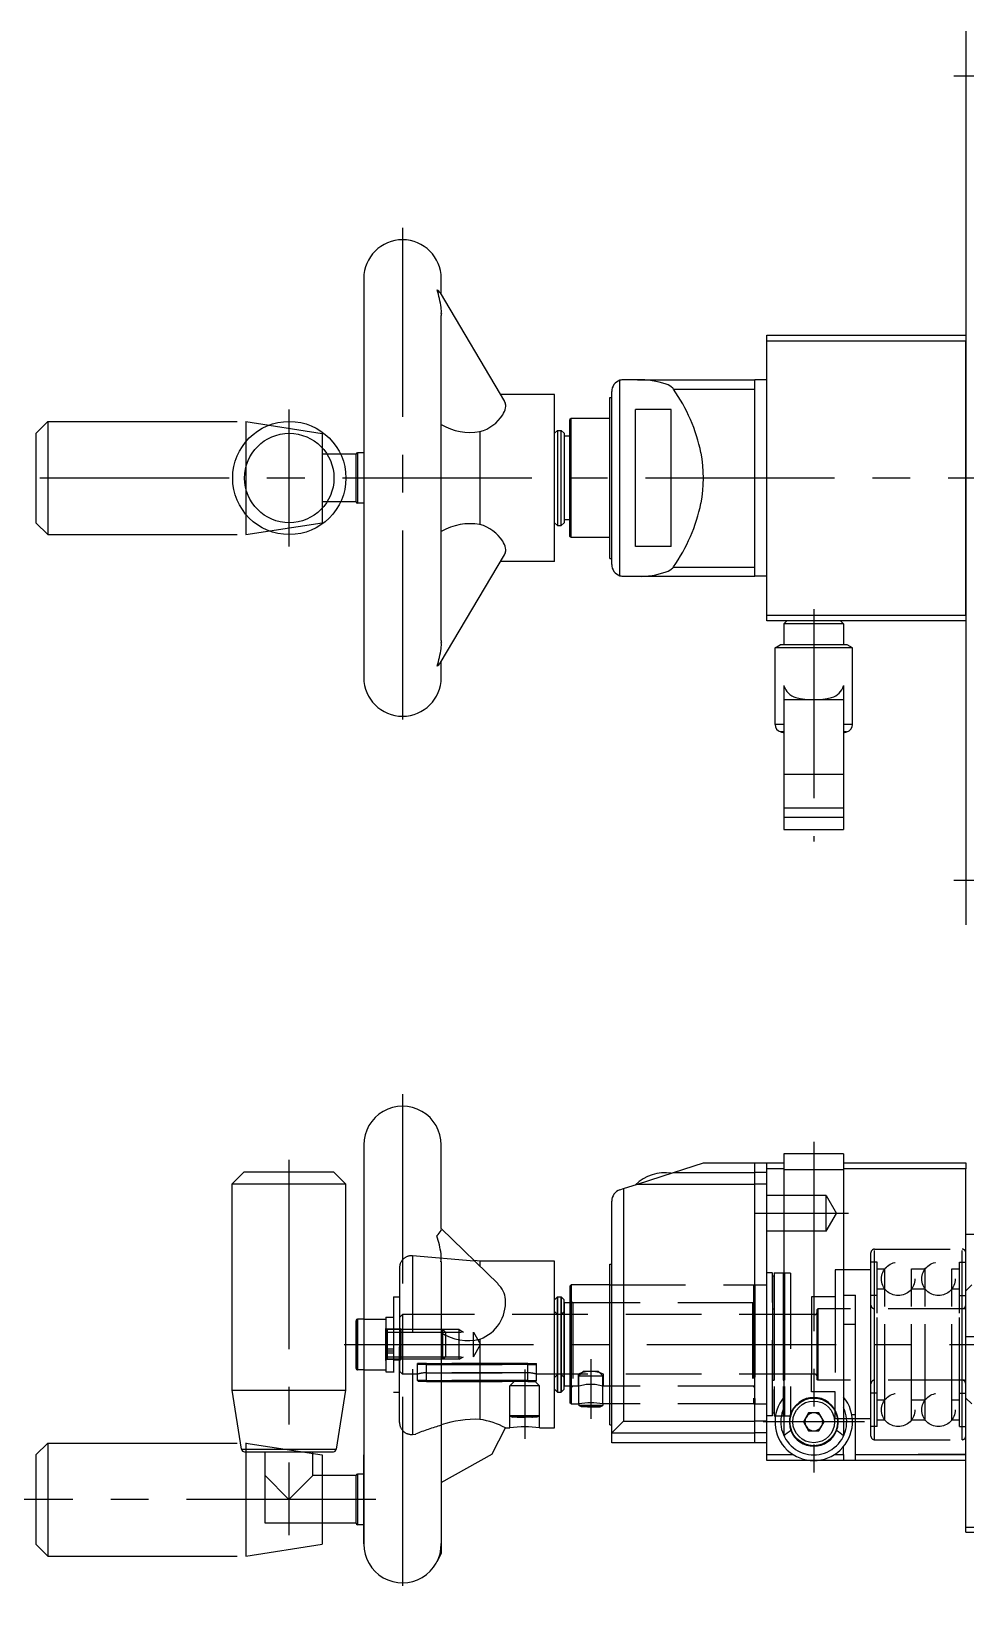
# Model space of a CAD drawing. Extents: x -94 to 490, y -68 to 222.
# Drawn here: x 101.1 to 257.9, y -42 to 220.4 of the extents above; entities that cross this region are included whole.
import ezdxf

# ---------------------------------------------------------------- set-up
doc = ezdxf.new("R2010")
doc.units = 0
for name, pattern in [('CENTER', [50.8, 31.75, -6.35, 6.35, -6.35]), ('DASHED', [19.05, 12.7, -6.35]), ('PHANTOM', [63.5, 31.75, -6.35, 6.35, -6.35, 6.35, -6.35])]:
    doc.linetypes.add(name, pattern=pattern)
doc.layers.get('0').update_dxf_attribs({"linetype": 'CONTINUOUS'})
doc.layers.add('CENTER', color=1, linetype='CONTINUOUS')

msp = doc.modelspace()

# ---------------------------------------------------------------- linework, layer by layer
at = {"color": 7, "linetype": 'CONTINUOUS'}
for p, q in [((257.88, 220.45), (257.88, 70.45)), ((156.88, 178.95), (156.88, 111.95)), ((169.88, 176.24), (169.88, 178.95)), ((169.72, 176.52), (180.49, 158.32)), ((169.88, 118.17), (169.88, 172.73)), ((169.88, 172.73), (169.88, 172.73)), ((224.48, 169.45), (257.88, 169.45)), ((224.48, 168.45), (224.48, 169.45)), ((257.88, 168.45), (224.48, 168.45)), ((224.48, 122.45), (224.48, 168.45)), ((257.88, 169.45), (257.88, 168.45)), ((257.88, 122.45), (257.88, 168.45)), ((199.86, 129.04), (199.86, 161.85)), ((202.83, 161.95), (200.48, 161.95)), ((202.83, 161.95), (222.48, 161.95)), ((208.84, 160.38), (222.48, 160.38)), ((222.48, 160.38), (222.48, 161.95)), ((224.48, 161.95), (222.48, 161.95)), ((222.48, 160.38), (222.48, 161.95)), ((222.48, 130.51), (222.48, 160.38)), ((222.48, 130.51), (222.48, 160.38)), ((188.88, 159.45), (179.82, 159.45)), ((188.88, 131.45), (188.88, 159.45)), ((198.18, 131.95), (198.18, 158.95)), ((198.18, 158.95), (198.48, 158.95)), ((198.48, 130.95), (198.48, 159.95)), ((191.68, 155.45), (191.48, 155.25)), ((191.48, 135.65), (191.48, 155.25)), ((191.68, 135.45), (191.68, 155.45)), ((198.18, 155.45), (191.68, 155.45)), ((208.48, 156.95), (202.48, 156.95)), ((202.48, 133.95), (202.48, 156.95)), ((208.48, 133.95), (208.48, 156.95)), ((176.38, 137.66), (176.38, 153.24)), ((189.38, 153.45), (188.88, 152.95)), ((189.38, 153.45), (189.38, 137.45)), ((189.38, 153.45), (189.98, 153.45)), ((189.98, 137.45), (189.98, 153.45)), ((189.98, 153.45), (190.48, 152.95)), ((190.48, 152.95), (190.48, 137.95)), ((191.48, 152.45), (190.48, 152.45)), ((155.83, 149.7), (155.83, 141.2)), ((156.88, 149.69), (155.83, 149.69)), ((155.58, 149.44), (153, 149.44)), ((155.58, 141.45), (155.58, 149.45)), ((155.58, 141.45), (153, 141.45)), ((156.88, 141.2), (155.83, 141.2)), ((189.38, 137.45), (188.88, 137.95)), ((189.38, 137.45), (189.98, 137.45)), ((189.98, 137.45), (190.48, 137.95)), ((191.48, 138.45), (190.48, 138.45)), ((191.68, 135.45), (191.48, 135.65)), ((198.18, 135.45), (191.68, 135.45)), ((208.48, 133.95), (202.48, 133.95)), ((169.72, 114.37), (180.49, 132.58)), ((188.88, 131.45), (179.82, 131.45)), ((198.18, 131.95), (198.48, 131.95)), ((200.48, 128.95), (202.83, 128.95)), ((202.83, 128.95), (222.48, 128.95)), ((208.84, 130.51), (222.48, 130.51)), ((222.48, 128.95), (222.48, 130.51)), ((222.48, 128.95), (222.48, 130.51)), ((224.48, 128.95), (222.48, 128.95)), ((224.48, 122.45), (257.88, 122.45)), ((224.48, 121.45), (224.48, 122.45)), ((257.88, 121.45), (224.48, 121.45)), ((227.38, 120.95), (227.88, 121.45)), ((237.38, 120.95), (227.38, 120.95)), ((227.38, 120.95), (227.38, 117.45)), ((237.38, 120.95), (236.88, 121.45)), ((237.38, 120.95), (237.38, 117.45)), ((257.88, 122.45), (257.88, 121.45)), ((169.88, 118.17), (169.88, 118.17)), ((225.88, 116.95), (226.74, 117.45)), ((238.88, 116.95), (225.88, 116.95)), ((225.88, 104.08), (225.88, 116.95)), ((238.01, 117.45), (226.74, 117.45)), ((238.88, 116.95), (238.01, 117.45)), ((238.88, 104.08), (238.88, 116.95)), ((169.88, 111.95), (169.88, 114.66)), ((227.38, 110.59), (227.38, 108.23)), ((237.38, 110.59), (237.38, 108.23)), ((227.38, 108.23), (227.38, 95.67)), ((237.38, 108.23), (227.38, 108.23)), ((237.38, 108.23), (237.38, 95.67)), ((227.38, 104.08), (225.88, 104.08)), ((227.38, 102.83), (226.85, 102.83)), ((238.88, 104.08), (237.38, 104.08)), ((237.9, 102.83), (237.38, 102.83)), ((227.38, 95.67), (227.38, 90.03)), ((237.38, 95.67), (227.38, 95.67)), ((237.38, 95.67), (237.38, 90.03)), ((227.38, 90.03), (227.38, 88.45)), ((237.38, 90.03), (227.38, 90.03)), ((237.38, 90.03), (237.38, 88.45)), ((237.38, 88.45), (227.38, 88.45)), ((227.38, 88.45), (227.38, 86.45)), ((237.38, 88.45), (237.38, 86.45)), ((227.38, 86.45), (237.38, 86.45)), ((156.88, 33.48), (156.88, -33.52)), ((169.88, 19.45), (169.88, 33.48)), ((237.38, 32), (227.38, 32)), ((227.38, 32), (227.38, 29.32)), ((237.38, 32), (237.38, 29.32)), ((134.81, 26.98), (136.81, 28.98)), ((136.81, 28.98), (151.81, 28.98)), ((151.81, 28.98), (153.81, 26.98)), ((208.84, 28.87), (213.87, 30.5)), ((213.87, 30.5), (227.38, 30.5)), ((222.48, 28.87), (222.48, 30.5)), ((222.48, 28.87), (222.48, 30.5)), ((224.48, 29.5), (224.48, 30.5)), ((224.48, -18.5), (224.48, 29.5)), ((227.38, 29.5), (224.48, 29.5)), ((227.38, 29.32), (227.38, -15.36)), ((237.38, 29.32), (227.38, 29.32)), ((237.38, 30.5), (257.88, 30.5)), ((257.88, 29.5), (237.38, 29.5)), ((237.38, 29.32), (237.38, -15.36)), ((257.88, 30.5), (257.88, 29.5)), ((257.88, -19.5), (257.88, 29.5)), ((134.81, 26.98), (153.81, 26.98)), ((134.81, -7.69), (134.81, 26.98)), ((153.81, 26.98), (153.81, -7.69)), ((200.48, 26.15), (202.83, 26.91)), ((202.83, 26.91), (208.84, 28.87)), ((202.83, 26.91), (222.48, 26.91)), ((208.84, 28.87), (222.48, 28.87)), ((222.48, 26.91), (222.48, 28.87)), ((224.48, 28.87), (222.48, 28.87)), ((222.48, 26.91), (222.48, 28.87)), ((222.48, -12.91), (222.48, 26.91)), ((222.48, -12.91), (222.48, 26.91)), ((224.48, 26.91), (222.48, 26.91)), ((198.48, -14.96), (198.48, 24.05)), ((199.86, 25.95), (200.48, 26.15)), ((200.48, 26.15), (200.48, -12.91)), ((169.88, 19.47), (179.4, 10.18)), ((257.88, -31.5), (257.88, 18.5)), ((257.88, 18.5), (267.88, 18.5)), ((169.88, 13.9), (169.88, -35.09)), ((176.38, 13.98), (175.42, 14.06)), ((176.38, 13.13), (176.38, 13.98)), ((188.88, 13.98), (176.38, 13.98)), ((188.88, -14.02), (188.88, 13.98)), ((198.18, 0), (198.18, 13.5)), ((198.18, 13.5), (198.48, 13.5)), ((189.38, 8), (188.88, 7.5)), ((189.38, 8), (189.38, -8)), ((189.38, -8), (189.38, 8)), ((189.38, 8), (189.98, 8)), ((189.98, -8), (189.98, 8)), ((189.98, 8), (189.98, -8)), ((189.98, 8), (190.48, 7.5)), ((191.68, 10), (191.48, 9.8)), ((191.48, 9.8), (191.48, 0)), ((191.68, 10), (191.68, -10)), ((198.18, 10), (191.68, 10)), ((237.38, 8.28), (239.38, 8.28)), ((239.38, -18.5), (239.38, 8.28)), ((188.88, -7.5), (188.88, 7.46)), ((188.88, -5.55), (188.88, 5.55)), ((188.88, 5.55), (189.38, 5.05)), ((190.48, 5.55), (189.98, 5.05)), ((190.48, -7.5), (190.48, 7.5)), ((190.48, 7), (190.48, -7)), ((191.48, 7), (190.48, 7)), ((155.58, 4), (155.58, -4)), ((155.58, -4.02), (155.58, 3.98)), ((156.88, 4.25), (155.83, 4.25)), ((155.83, 4.23), (155.83, -4.27)), ((156.88, 4.23), (155.83, 4.23)), ((155.83, -4.25), (155.83, 4.21)), ((189.38, -5.05), (189.38, 5)), ((189.98, 5.05), (189.98, -5)), ((239.38, 3.33), (237.38, 3.33)), ((176.38, -12.59), (176.38, 0.91)), ((191.48, 0), (191.48, -9.8)), ((198.18, -13.5), (198.18, 0)), ((156.88, -4.25), (155.83, -4.25)), ((156.88, -4.27), (155.83, -4.27)), ((188.88, -5.55), (189.38, -5.05)), ((190.48, -5.55), (189.98, -5.05)), ((134.81, -7.69), (153.81, -7.69)), ((136.36, -17.6), (134.81, -7.69)), ((153.81, -7.69), (152.26, -17.6)), ((189.38, -8), (188.88, -7.5)), ((189.98, -8), (190.48, -7.5)), ((191.48, -7), (190.48, -7)), ((189.38, -8), (189.98, -8)), ((191.68, -10), (191.48, -9.8)), ((191.68, -10), (192.98, -10)), ((192.98, -10), (192.98, -10.25)), ((196.98, -10.25), (192.98, -10.25)), ((193.41, -10.5), (192.98, -10.25)), ((194.28, -10.25), (196.98, -10.25)), ((196.55, -10.5), (196.98, -10.25)), ((198.18, -10), (196.98, -10)), ((196.98, -10), (196.98, -10.25)), ((196.55, -10.5), (193.41, -10.5)), ((194.43, -10.5), (196.55, -10.5)), ((200.48, -12.91), (198.52, -14.87)), ((200.48, -12.91), (222.48, -12.91)), ((222.48, -14.87), (222.48, -12.91)), ((224.48, -12.91), (222.48, -12.91)), ((222.48, -14.87), (222.48, -12.91)), ((231.51, -11.5), (230.65, -13)), ((230.65, -13), (231.51, -14.5)), ((233.24, -11.5), (231.51, -11.5)), ((234.11, -13), (233.24, -11.5)), ((233.24, -14.5), (234.11, -13)), ((238.76, -11.75), (239.38, -11.75)), ((178.44, -18.39), (180.67, -14.02)), ((180.67, -14.02), (181.4, -14.02)), ((186.37, -14.02), (188.88, -14.02)), ((198.18, -13.5), (198.48, -13.5)), ((198.52, -14.87), (198.48, -14.96)), ((198.48, -16.5), (198.48, -14.96)), ((198.52, -14.87), (222.48, -14.87)), ((222.48, -16.5), (222.48, -14.87)), ((222.48, -16.5), (222.48, -14.87)), ((224.48, -14.87), (222.48, -14.87)), ((231.51, -14.5), (233.24, -14.5)), ((136.36, -17.6), (152.26, -17.6)), ((136.86, -18.02), (151.77, -18.02)), ((140.31, -30.02), (140.31, -18.02)), ((148.31, -22.02), (148.31, -18.02)), ((169.88, -23.19), (178.46, -18.35)), ((224.48, -16.5), (198.48, -16.5)), ((237.38, -18.5), (237.38, -17.15)), ((156.88, -33.5), (156.88, -18.54)), ((224.48, -18.5), (228.91, -18.5)), ((224.48, -19.5), (224.48, -18.5)), ((237.38, -19.5), (224.48, -19.5)), ((235.84, -18.5), (237.38, -18.5)), ((237.38, -18.5), (237.38, -19.5)), ((239.38, -19.5), (237.38, -19.5)), ((239.38, -18.5), (257.88, -18.5)), ((239.38, -19.5), (239.38, -18.5)), ((257.88, -19.5), (239.38, -19.5)), ((257.88, -18.5), (249.88, -18.5)), ((140.31, -22.02), (144.31, -26.02)), ((144.31, -26.02), (148.31, -22.02)), ((155.58, -22.02), (148.31, -22.02)), ((155.58, -30.02), (155.58, -22.02)), ((155.83, -21.77), (155.83, -30.27)), ((156.88, -21.78), (155.83, -21.78)), ((155.58, -30.02), (140.31, -30.02)), ((156.88, -30.27), (155.83, -30.27)), ((156.88, -33.5), (156.88, -33.5)), ((257.88, -31.5), (267.88, -31.5)), ((169.88, -35.09), (169.16, -36.49))]:
    msp.add_line(p, q, dxfattribs=at)
at = {"color": 3, "linetype": 'PHANTOM'}
for p, q in [((101.88, 152.94), (103.88, 154.94)), ((103.88, 154.95), (103.88, 136.1)), ((103.88, 154.94), (137.09, 154.94)), ((137.09, 154.95), (137.09, 136.1)), ((137.09, 154.94), (149.88, 152.94)), ((101.88, 152.95), (101.88, 138.07)), ((149.88, 152.95), (149.88, 138.07)), ((153, 149.44), (149.88, 149.44)), ((153, 141.45), (149.88, 141.45)), ((101.88, 138.07), (101.88, 137.95)), ((101.88, 137.95), (103.88, 135.95)), ((137.09, 135.95), (149.88, 137.95)), ((149.88, 138.07), (149.88, 137.95)), ((103.88, 136.1), (103.88, 135.95)), ((103.88, 135.95), (137.09, 135.95)), ((137.09, 136.1), (137.09, 135.95)), ((101.88, -18.55), (103.88, -16.55)), ((103.88, -16.54), (103.88, -35.54)), ((103.88, -16.55), (137.08, -16.55)), ((137.08, -16.54), (137.08, -35.54)), ((137.08, -16.55), (149.88, -18.55)), ((101.88, -18.54), (101.88, -33.54)), ((149.88, -18.54), (149.88, -33.54)), ((101.88, -33.54), (103.88, -35.54)), ((137.08, -35.54), (149.88, -33.54)), ((103.88, -35.54), (137.08, -35.54))]:
    msp.add_line(p, q, dxfattribs=at)
at = {"color": 3, "linetype": 'DASHED'}
for p, q in [((234.48, 25), (224.48, 25)), ((234.48, 19), (234.48, 25)), ((234.48, 25), (236.21, 22)), ((234.48, 19), (236.21, 22)), ((234.48, 19), (224.48, 19)), ((242.58, 16), (257.28, 16)), ((242.58, -16), (242.58, 15.96)), ((257.28, -16), (257.28, 15.96)), ((175.42, 13.97), (165.05, 14.88)), ((165.05, 14.87), (165.05, -15.09)), ((241.98, -15.39), (241.98, 15.39)), ((243.04, 13.8), (241.98, 13.8)), ((241.98, -13.79), (241.98, 13.79)), ((241.98, -13.79), (241.98, 13.79)), ((243.04, -13.8), (243.04, 13.8)), ((243.04, -13.8), (243.04, 13.8)), ((256.82, -13.8), (256.82, 13.8)), ((256.82, -13.8), (256.82, 13.8)), ((256.82, 13.8), (257.88, 13.8)), ((257.88, -15.39), (257.88, 15.39)), ((257.88, -13.79), (257.88, 13.79)), ((257.88, -13.79), (257.88, 13.79)), ((162.88, 12.88), (162.88, 2.03)), ((225.48, 12), (224.48, 12)), ((224.48, -12), (224.48, 11.98)), ((225.48, -12), (225.48, 11.98)), ((225.48, 11.5), (225.73, 11.5)), ((225.48, 11.47), (225.48, -11.5)), ((225.73, 12), (225.73, -12)), ((225.73, 12), (227.23, 12)), ((225.73, 11.47), (225.73, -11.5)), ((227.23, 12), (227.23, -12)), ((227.23, 11.5), (227.48, 11.5)), ((227.23, 11.47), (227.23, -11.5)), ((227.48, 12), (227.48, -12)), ((227.48, 12), (228.48, 12)), ((227.48, 11.47), (227.48, -11.5)), ((228.48, 11.98), (228.48, -12)), ((235.98, 12.5), (235.98, 8)), ((241.98, 12.5), (235.98, 12.5)), ((243.04, 12.68), (244.31, 12.68)), ((243.04, -12.67), (243.04, 12.67)), ((244.31, -12.68), (244.31, 12.68)), ((248.79, -12.68), (248.79, 12.68)), ((248.79, 12.68), (251.07, 12.68)), ((251.07, -12.68), (251.07, 12.68)), ((255.55, -12.68), (255.55, 12.68)), ((255.55, 12.68), (256.82, 12.68)), ((256.82, -12.67), (256.82, 12.67)), ((161.88, 8), (161.88, -8)), ((161.88, 8), (162.88, 8)), ((162.88, 8), (162.88, -7.96)), ((198.18, 10), (222.28, 10)), ((222.28, 10), (222.28, -10)), ((222.28, 10), (222.48, 9.8)), ((222.48, 10), (224.48, 10)), ((222.48, 9.99), (222.48, -9.99)), ((222.48, 9.79), (222.48, -9.79)), ((231.98, 8), (231.98, 5)), ((235.98, 8), (231.98, 8)), ((235.98, 8), (235.98, -7.94)), ((243.04, 8.2), (241.98, 8.2)), ((241.98, -8.16), (241.98, 8.16)), ((241.98, -8.16), (241.98, 8.16)), ((243.04, -9.32), (243.04, 9.32)), ((243.04, 9.32), (244.31, 9.32)), ((243.04, -8.16), (243.04, 8.16)), ((243.04, -8.16), (243.04, 8.16)), ((244.31, -9.32), (244.31, 9.32)), ((248.79, -9.32), (248.79, 9.32)), ((248.79, 9.32), (251.07, 9.32)), ((251.07, -9.32), (251.07, 9.32)), ((255.55, -9.32), (255.55, 9.32)), ((255.55, 9.32), (256.82, 9.32)), ((256.82, -9.32), (256.82, 9.32)), ((256.82, 8.2), (257.88, 8.2)), ((256.82, -8.16), (256.82, 8.16)), ((256.82, -8.16), (256.82, 8.16)), ((258.88, 10), (257.88, 9)), ((191.48, 7.5), (191.98, 7)), ((222.28, 7), (191.48, 7)), ((191.98, 7), (191.98, -7)), ((222.08, 7), (222.08, -7)), ((222.28, 7), (222.48, 7.2)), ((222.28, 7), (222.28, -7)), ((222.48, 7.4), (222.48, -7.4)), ((222.48, 7.2), (222.48, -7.2)), ((225.48, 6), (225.73, 6)), ((225.48, 5.96), (225.48, -6)), ((225.73, 5.96), (225.73, -6)), ((227.23, 6), (227.48, 6)), ((227.23, 5.96), (227.23, -6)), ((227.48, 5.96), (227.48, -6)), ((233.08, 6), (232.88, 5.8)), ((232.88, 5.8), (232.88, -5.8)), ((232.88, 5.3), (232.88, -5.3)), ((233.08, 6), (233.08, -6)), ((257.58, 6), (233.08, 6)), ((241.98, -6.59), (241.98, 6.59)), ((242.58, -5.99), (242.58, 5.99)), ((257.28, -5.99), (257.28, 5.99)), ((156.88, 4.25), (160.58, 4.25)), ((160.58, 4.6), (160.58, -4.6)), ((160.58, 4.6), (161.88, 4.6)), ((160.58, 4.21), (160.58, -4.25)), ((160.58, -2.68), (160.58, 2.69)), ((161.88, 4.59), (161.88, -4.6)), ((163.38, 5), (162.88, 4.5)), ((162.88, 4.45), (162.88, -4.45)), ((162.88, 2.75), (162.88, -2.7)), ((163.13, 2.5), (162.88, 2.75)), ((163.38, 5), (163.38, -5)), ((232.58, 5), (163.38, 5)), ((227.23, 4.97), (227.23, -5)), ((227.48, 4.97), (227.48, -5)), ((231.98, 5), (231.98, -5)), ((160.58, 2.55), (160.58, -2.55)), ((161.88, 2.55), (160.58, 2.55)), ((160.58, 2.07), (175.28, 2.07)), ((160.78, 2.5), (160.78, -2.5)), ((172.88, 2.5), (160.78, 2.5)), ((161.88, 2.6), (162.88, 2.6)), ((161.88, 2.58), (161.88, -2.59)), ((161.88, 2.55), (161.88, -2.55)), ((162.88, 2.58), (162.88, -2.59)), ((162.88, -13.11), (162.88, 2.03)), ((163.13, -2.5), (163.13, 2.5)), ((170.14, -2.5), (170.14, 2.5)), ((170.58, 2.07), (170.15, 2.5)), ((170.58, 2.07), (170.58, -2.07)), ((172.88, -2.5), (172.88, 2.5)), ((172.88, 2.5), (173.63, 2.07)), ((175.28, -2.07), (175.28, 2.07)), ((175.28, 2.07), (176.47, 0)), ((175.28, -2.07), (176.47, 0)), ((264.38, 1.25), (257.88, 1.25)), ((161.88, -0.79), (160.58, -0.79)), ((160.58, -0.79), (160.58, -1.42)), ((161.88, -1.16), (160.58, -1.16)), ((160.58, -1.16), (160.58, -2.08)), ((160.58, -1.42), (161.88, -1.42)), ((160.58, -2.07), (175.28, -2.07)), ((160.58, -2.08), (161.88, -2.08)), ((161.88, -2.55), (160.58, -2.55)), ((172.88, -2.5), (160.78, -2.5)), ((161.88, -0.79), (161.88, -1.42)), ((161.88, -1.16), (161.88, -2.08)), ((161.88, -2.6), (162.88, -2.6)), ((163.13, -2.5), (162.88, -2.75)), ((170.58, -2.07), (170.14, -2.5)), ((172.88, -2.5), (173.63, -2.07)), ((156.88, -4.27), (160.58, -4.27)), ((160.58, -4.6), (161.88, -4.6)), ((163.38, -5), (162.88, -4.5)), ((165.89, -5), (163.38, -5)), ((167.38, -3.2), (165.88, -3.2)), ((165.88, -6.04), (165.88, -3.2)), ((165.88, -3.36), (166.04, -3.2)), ((167.38, -3.36), (165.88, -3.36)), ((167.38, -3.2), (166.04, -3.2)), ((167.38, -3.2), (184.38, -3.2)), ((184.38, -3.2), (167.38, -3.2)), ((184.38, -3.2), (167.38, -3.2)), ((167.38, -3.2), (184.38, -3.2)), ((167.38, -4.77), (167.38, -3.2)), ((167.38, -4.77), (167.38, -3.2)), ((167.38, -3.36), (167.38, -3.2)), ((167.38, -3.36), (167.38, -3.2)), ((184.38, -3.36), (167.38, -3.36)), ((167.38, -3.36), (184.38, -3.36)), ((167.38, -6.04), (167.38, -3.36)), ((167.38, -6.04), (167.38, -3.36)), ((184.38, -4.77), (167.38, -4.77)), ((167.38, -4.77), (184.38, -4.77)), ((184.38, -4.77), (184.38, -3.2)), ((184.38, -4.77), (184.38, -3.2)), ((184.38, -3.2), (184.38, -3.36)), ((184.38, -3.2), (185.72, -3.2)), ((184.38, -3.2), (184.38, -3.36)), ((184.38, -3.2), (185.88, -3.2)), ((184.38, -6.04), (184.38, -3.36)), ((184.38, -6.04), (184.38, -3.36)), ((184.38, -3.36), (185.88, -3.36)), ((185.88, -3.36), (185.72, -3.2)), ((185.88, -6.04), (185.88, -3.2)), ((232.58, -5), (185.88, -5)), ((192.88, -7), (192.88, -4.99)), ((192.98, -5.25), (193.73, -4.5)), ((193.73, -4.5), (196.23, -4.5)), ((196.98, -5.25), (196.23, -4.5)), ((197.08, -7), (197.08, -4.99)), ((231.98, -7.94), (231.98, -5)), ((167.38, -6.04), (165.88, -6.04)), ((166.04, -6.2), (165.88, -6.04)), ((167.38, -6.2), (166.04, -6.2)), ((167.38, -6.04), (184.38, -6.04)), ((184.38, -6.04), (167.38, -6.04)), ((167.38, -6.2), (167.38, -6.04)), ((167.38, -6.2), (167.38, -6.04)), ((184.38, -6.2), (167.38, -6.2)), ((167.38, -6.2), (184.38, -6.2)), ((181.38, -6.97), (182.13, -6.22)), ((186.38, -6.97), (181.38, -6.97)), ((181.38, -14.02), (181.38, -6.97)), ((185.62, -6.22), (182.13, -6.22)), ((184.38, -6.04), (184.38, -6.2)), ((184.38, -6.04), (185.88, -6.04)), ((184.38, -6.04), (184.38, -6.2)), ((184.38, -6.2), (185.72, -6.2)), ((185.63, -6.22), (184.38, -6.22)), ((186.38, -6.97), (185.63, -6.22)), ((185.72, -6.2), (185.88, -6.04)), ((186.38, -14.02), (186.38, -6.97)), ((191.48, -7.5), (191.98, -7)), ((192.98, -7), (191.48, -7)), ((192.98, -5.25), (196.98, -5.25)), ((192.98, -10), (192.98, -5.25)), ((196.98, -10), (196.98, -5.25)), ((198.18, -7), (196.98, -7)), ((222.28, -7), (198.18, -7)), ((222.48, -7.2), (222.28, -7)), ((225.48, -6), (225.73, -6)), ((227.23, -6), (227.48, -6)), ((233.08, -6), (232.88, -5.8)), ((257.58, -6), (233.08, -6)), ((161.88, -8), (162.88, -8)), ((222.28, -10), (198.18, -10)), ((222.28, -10), (222.48, -9.8)), ((222.48, -10), (224.48, -10)), ((235.98, -7.94), (231.98, -7.94)), ((235.98, -12.46), (235.98, -7.94)), ((243.04, -8.2), (241.98, -8.2)), ((243.04, -9.32), (244.31, -9.32)), ((248.79, -9.32), (251.07, -9.32)), ((255.55, -9.32), (256.82, -9.32)), ((256.82, -8.2), (257.88, -8.2)), ((258.88, -10), (257.88, -9)), ((186.38, -11.97), (181.38, -11.97)), ((181.38, -11.97), (181.82, -12.22)), ((185.93, -12.22), (181.82, -12.22)), ((182.59, -12.22), (182.67, -12.22)), ((182.59, -12.22), (183.79, -12.22)), ((182.67, -12.22), (183.96, -12.22)), ((185.08, -12.22), (183.79, -12.22)), ((185.17, -12.22), (183.96, -12.22)), ((185.08, -12.22), (185.17, -12.22)), ((186.38, -11.97), (185.93, -12.22)), ((225.48, -12), (224.48, -12)), ((225.48, -11.5), (225.73, -11.5)), ((225.73, -12), (227.23, -12)), ((227.23, -11.5), (227.48, -11.5)), ((227.48, -12), (228.48, -12)), ((235.98, -12.46), (241.98, -12.46)), ((243.04, -12.68), (244.31, -12.68)), ((248.79, -12.68), (251.07, -12.68)), ((255.55, -12.68), (256.82, -12.68)), ((165.05, -15.11), (165.59, -15.06)), ((243.04, -13.8), (241.98, -13.8)), ((256.82, -13.8), (257.88, -13.8)), ((242.58, -16), (257.28, -16)), ((264.38, -30.75), (257.88, -30.75))]:
    msp.add_line(p, q, dxfattribs=at)
at = {"color": 7, "linetype": 'CONTINUOUS'}
for centre, radius in [((144.38, 145.45), 9.5), ((144.38, 145.45), 7.5), ((232.38, -13), 4), ((232.38, -13), 3.5)]:
    msp.add_circle(centre, radius, dxfattribs=at)
at = {"color": 3, "linetype": 'DASHED'}
for centre in [(246.55, 11), (253.31, 11), (246.55, -11), (253.31, -11)]:
    msp.add_circle(centre, 2.8, dxfattribs=at)
at = {"color": 7, "linetype": 'CONTINUOUS'}
for centre, radius, start, end in [((163.38, 178.95), 6.5, 0, 180), ((152.98, 171.71), 17.04, 7.9396, 18.1767), ((168.05, 175.26), 2.09, 36.9737, 57.5814), ((164.74, 173.4), 5.16, 356.4166, 7.4094), ((172.83, 172.71), 2.96, 172.9313, 178.9238), ((169.94, 172.77), 0.0718, 180.587, 213.6184), ((200.48, 159.95), 2, 108, 180), ((200.48, 159.95), 2, 90, 108), ((203.16, 148.33), 13.62, 70.7943, 91.4059), ((206.65, 158.39), 2.98, 46.1495, 70.54), ((207.8, 159.66), 1.26, 34.541, 43.5057), ((185.21, 143.81), 28.85, 11.7293, 35.0418), ((179.6, 157.67), 1.09, 359.7532, 36.0548), ((179.18, 157.55), 1.52, 346.9738, 4.5033), ((174.62, 159.59), 6.59, 285.4749, 327.6109), ((176.68, 158.18), 4.1, 328.9501, 346.3123), ((174.78, 162.92), 9.81, 240.0385, 279.3802), ((155.83, 149.45), 0.25, 90, 180), ((191.24, 145.45), 22.63, 349.2242, 10.7758), ((155.83, 141.45), 0.25, 180, 270), ((185.21, 147.08), 28.85, 324.9582, 348.2707), ((174.78, 127.97), 9.81, 80.6198, 119.9615), ((174.62, 131.3), 6.59, 32.3891, 74.5251), ((176.68, 132.72), 4.1, 13.6877, 31.0499), ((179.6, 133.22), 1.09, 323.9452, 0.2468), ((179.18, 133.35), 1.52, 355.4967, 13.0262), ((200.48, 130.95), 2, 180, 252), ((200.48, 130.95), 2, 252, 270), ((203.16, 142.56), 13.62, 268.5941, 289.2057), ((206.65, 132.51), 2.98, 289.46, 313.8505), ((207.8, 131.23), 1.26, 316.4943, 325.459), ((169.94, 118.13), 0.0718, 146.3816, 179.413), ((172.83, 118.18), 2.96, 181.0762, 187.0687), ((152.98, 119.18), 17.04, 341.8233, 352.0604), ((164.74, 117.5), 5.16, 352.5906, 3.5834), ((168.05, 115.63), 2.09, 302.4186, 323.0263), ((163.38, 111.95), 6.5, 180, 0), ((230.13, 111.36), 2.86, 195.7066, 254.773), ((234.63, 111.36), 2.86, 285.227, 344.2934), ((232.38, 120.8), 12.55, 256.1686, 283.8314), ((227.18, 104.08), 1.3, 180, 255.4299), ((232.38, 124.09), 21.97, 255.4299, 256.8456), ((232.38, 124.09), 21.97, 283.1544, 284.5701), ((237.58, 104.08), 1.3, 284.5701, 0), ((163.38, 33.5), 6.5, 359.8413, 180.153), ((207.41, 21.83), 7, 81.2161, 134.7839), ((200.48, 24.05), 2, 108, 180), ((166.03, 21.31), 4.4, 315.2687, 330.2949), ((169.64, 19.26), 0.254, 327.8872, 24.2142), ((150.66, 12.37), 19.4, 8.4144, 17.5078), ((165.43, 14.6), 4.46, 350.4317, 7.8758), ((176.97, 7.32), 3.68, 3.3213, 49.8282), ((174.12, 7.05), 6.55, 290.1905, 4.1999), ((155.83, 4), 0.25, 90, 180), ((155.83, 3.98), 0.249, 89.821, 180.179), ((174.35, 8.64), 8, 235.9717, 284.677), ((155.83, -4), 0.25, 180, 270), ((155.83, -4.02), 0.25, 180.0976, 269.9004), ((194.98, -20.03), 10.23, 78.6977, 101.3593), ((232.38, -13), 6.5, 140.2849, 39.7151), ((232.38, -13), 4.1, 338.9247, 201.0753), ((175.72, -31.26), 18.69, 87.9927, 108.23), ((174.31, -25.9), 13.48, 61.8333, 81.1815), ((232.38, -13), 5.53, 154.7754, 25.2246), ((232.38, -13), 1.5, 150, 210), ((232.38, -13), 1.5, 90, 150), ((232.38, -13), 1.5, 30, 90), ((232.38, -13), 1.5, 330, 30), ((183.88, -30.25), 16.42, 81.2834, 98.6797), ((232.18, -20.53), 7.06, 120.9045, 132.842), ((232.38, -13), 4.1, 201.0753, 338.9247), ((232.38, -13), 1.5, 210, 270), ((232.38, -13), 1.5, 270, 330), ((232.58, -20.53), 7.06, 47.158, 59.0955), ((136.86, -17.52), 0.5, 188.885, 270), ((151.77, -17.52), 0.5, 270, 351.115), ((155.83, -22.02), 0.25, 90, 180), ((155.83, -30.02), 0.25, 180, 270), ((163.38, -33.52), 6.5, 180.0028, 0.6922)]:
    msp.add_arc(centre, radius, start, end, dxfattribs=at)
at = {"color": 3, "linetype": 'DASHED'}
for centre, radius, start, end in [((242.58, 15.4), 0.6, 90, 180), ((257.28, 15.4), 0.6, 360, 90), ((164.88, 12.88), 2, 84.9998, 180.0004), ((222.08, 7.4), 0.4, 270, 0), ((232.58, 5.3), 0.3, 270, 0), ((242.58, 6.6), 0.6, 180, 270), ((257.28, 6.6), 0.6, 270, 0), ((257.58, 6.3), 0.3, 270, 0), ((160.78, 2.7), 0.2, 180, 270), ((160.78, -2.7), 0.2, 90, 180), ((167.41, -10.01), 5.24, 90.4072, 106.9695), ((184.36, -9.88), 5.11, 72.8206, 89.8064), ((194.98, -9.62), 5.08, 65.6027, 114.3973), ((232.58, -5.3), 0.3, 0, 90), ((194.98, -13.71), 7, 73.563, 106.5895), ((222.08, -7.4), 0.4, 0, 90), ((242.58, -6.6), 0.6, 90, 180), ((257.28, -6.6), 0.6, 360, 90), ((257.58, -6.3), 0.3, 0, 90), ((164.88, -13.11), 2, 179.9996, 275.0002), ((182.85, -58.13), 46.41, 106.2311, 111.8615), ((242.58, -15.4), 0.6, 180, 270), ((257.28, -15.4), 0.6, 270, 0)]:
    msp.add_arc(centre, radius, start, end, dxfattribs=at)
at = {"layer": 'CENTER', "color": 1, "linetype": 'CENTER'}
for p, q in [((255.88, 212.95), (269.88, 212.95)), ((163.38, 187.45), (163.38, 103.45)), ((144.38, 133.95), (144.38, 156.95)), ((489.88, 145.45), (99.88, 145.45)), ((232.38, 123.45), (232.38, 84.45)), ((255.88, 77.95), (269.88, 77.95)), ((163.38, 42), (163.38, -42.02)), ((232.38, 34), (232.38, -21.5)), ((144.31, 30.98), (144.31, -32.02)), ((238.21, 22), (222.48, 22)), ((153.58, 0), (489.88, 0)), ((153.58, 0), (178.47, 0)), ((194.98, -2.5), (194.98, -12.5)), ((183.88, -4.22), (183.88, -15.83)), ((240.88, -13), (223.88, -13)), ((158.88, -26.02), (99.88, -26.02))]:
    msp.add_line(p, q, dxfattribs=at)

doc.saveas('drawing.dxf')
